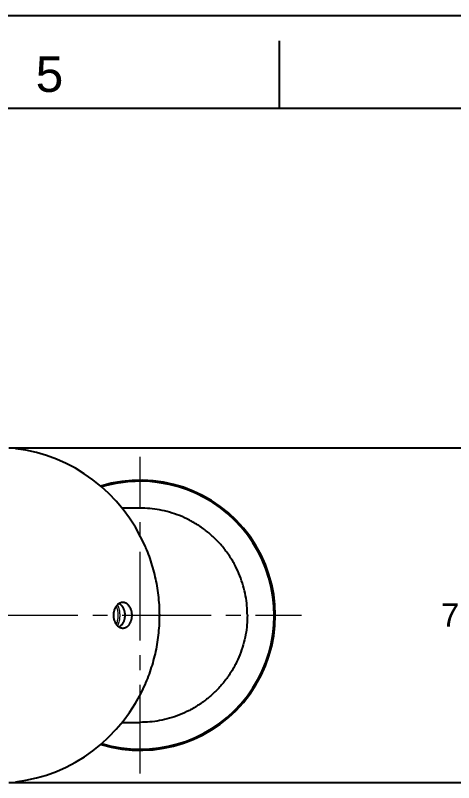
# Model space of a CAD drawing. Header units: millimetres. Extents: x 2068 to 2909, y 530 to 1125.
# Drawn here: x 2531.5 to 2625.5, y 959.9 to 1124.6 of the extents above; entities that cross this region are included whole.
import ezdxf

# ---------------------------------------------------------------- set-up
doc = ezdxf.new("R2010")
doc.units = ezdxf.units.MM
doc.linetypes.add('CENTER2', pattern=[28.575, 19.05, -3.175, 3.175, -3.175])
doc.linetypes.add('CENTERX2', pattern=[101.6, 63.5, -12.7, 12.7, -12.7])
doc.layers.add('CENTER', color=1, linetype='CENTERX2', lineweight=15)
doc.layers.add('DIM', color=3, linetype='Continuous', lineweight=9)
doc.layers.add('FORM', color=7, linetype='Continuous')
doc.styles.get("Standard").update_dxf_attribs({"font": 'arial.ttf'})
doc.dimstyles.new('ISO-25', dxfattribs={"dimtxt": 5, "dimasz": 5, "dimexe": 1.25, "dimexo": 0.625, "dimgap": 1.5, "dimtad": 1, "dimtih": 1, "dimtoh": 1, "dimdec": 1, "dimdsep": 46, "dimtxsty": 'Standard', "dimcen": 2.5, "dimclrd": 3, "dimclre": 3, "dimclrt": 4, "dimadec": 0, "dimazin": 0, "dimtfac": 1, "dimtdec": 1, "dimtmove": 0, "dimatfit": 3, "dimfxl": 1, "dimarcsym": 0})

# ---------------------------------------------------------------- blocks, each defined once
blk = doc.blocks.new('*D11')
at = {"layer": 'Defpoints', "color": 0, "transparency": 16777216}
for p in [(2529.44, 1031.74), (2629.61, 1031.74), (2529.44, 959.86)]:
    blk.add_point(p, dxfattribs=at)
at = {"layer": 'DIM', "color": 3, "lineweight": -2, "transparency": 16777216}
for p, q in [((2530.06, 1031.74), (2630.86, 1031.74)), ((2629.61, 1026.74), (2629.61, 999.85)), ((2629.61, 964.86), (2629.61, 991.75)), ((2530.06, 959.86), (2630.86, 959.86))]:
    blk.add_line(p, q, dxfattribs=at)
at = {"layer": 'DIM', "color": 3, "transparency": 16777216}
for points in [[(2628.78, 1026.74), (2630.44, 1026.74), (2629.61, 1031.74)], [(2628.78, 964.86), (2630.44, 964.86), (2629.61, 959.86)]]:
    blk.add_solid(points, dxfattribs=at)
at = {"layer": 'DIM', "color": 4, "transparency": 16777216, "insert": (2629.61, 995.8), "char_height": 5, "attachment_point": 5}
blk.add_mtext('71.9', dxfattribs=at)

msp = doc.modelspace()

# ---------------------------------------------------------------- linework, layer by layer
at = {"linetype": 'Continuous', "lineweight": 25}
for radius, start, end in [(29, 253.0688, 106.9312), (28.77, 90, 106.65), (28.77, 253.3556, 90)]:
    msp.add_arc((2558.25, 995.8), radius, start, end, dxfattribs=at)
for centre, major_axis, ratio, start_param, end_param in [((2527.66, 995.8), (0, 35.98), 0.965942, 5.134114, 6.173133), ((2561.84, 995.8), (-0.6, 0), 0.000005, 2.909263, 3.140515), ((2527.66, 995.8), (0, -35.98), 0.965942, 0.110052, 1.149261)]:
    msp.add_ellipse(centre, major_axis=major_axis, ratio=ratio, start_param=start_param, end_param=end_param, dxfattribs=at)
at = {"linetype": 'Continuous', "lineweight": 18}
for major_axis, start_param, end_param in [((0, 35.98), 4.712368, 5.134114), ((0, -35.98), 1.149261, 1.570817)]:
    msp.add_ellipse((2527.66, 995.8), major_axis=major_axis, ratio=0.965942, start_param=start_param, end_param=end_param, dxfattribs=at)
at = {"linetype": 'Continuous', "lineweight": 25}
for points in [[(2558.25, 1018.8), (2554.37, 1018.8)], [(2554.37, 972.8), (2558.25, 972.8)]]:
    msp.add_open_spline(points, degree=1, dxfattribs=at)
for points, weights in [([(2581.25, 995.8), (2581.25, 1018.8), (2558.25, 1018.8)], [1, 0.707106781187, 1]), ([(2581.25, 995.8), (2581.25, 972.8), (2558.25, 972.8)], [1, 0.707106781186, 1])]:
    msp.add_rational_spline(points, weights, degree=2, dxfattribs=at)
for points, knots in [([(2562.44, 995.8), (2562.44, 996.05), (2562.43, 996.97), (2562.35, 998.57), (2562.15, 1000.59), (2561.83, 1002.59), (2561.41, 1004.57), (2560.88, 1006.52), (2560.24, 1008.44), (2559.74, 1009.77), (2559.42, 1010.45), (2559.39, 1010.52)], [0, 0, 0, 0, 0.049277, 0.182881, 0.316497, 0.450112, 0.583727, 0.71734, 0.850952, 0.98456, 1, 1, 1, 1]), ([(2556.23, 997.22), (2556.27, 997.14), (2556.33, 996.97), (2556.38, 996.8), (2556.43, 996.62), (2556.44, 996.53), (2556.47, 996.39), (2556.47, 996.35), (2556.49, 996.25), (2556.49, 996.21), (2556.51, 996.07), (2556.51, 995.97), (2556.51, 995.78), (2556.51, 995.69), (2556.51, 995.57), (2556.51, 995.54), (2556.5, 995.5), (2556.5, 995.43), (2556.49, 995.36), (2556.47, 995.22), (2556.44, 995.03), (2556.4, 994.86), (2556.36, 994.72), (2556.34, 994.68), (2556.32, 994.6), (2556.3, 994.55), (2556.26, 994.43), (2556.19, 994.27), (2556.11, 994.13), (2556.05, 994.02), (2556.03, 993.98), (2555.98, 993.92), (2555.96, 993.88), (2555.89, 993.79), (2555.8, 993.67), (2555.7, 993.56), (2555.62, 993.49), (2555.59, 993.47), (2555.53, 993.42), (2555.51, 993.4), (2555.42, 993.34), (2555.31, 993.26), (2555.19, 993.2), (2555.1, 993.16), (2555.07, 993.15), (2555.01, 993.13), (2554.98, 993.12), (2554.89, 993.09), (2554.77, 993.07), (2554.58, 993.05), (2554.46, 993.05), (2554.37, 993.06), (2554.34, 993.07), (2554.27, 993.08), (2554.24, 993.08), (2554.15, 993.1), (2554.03, 993.14), (2553.91, 993.19), (2553.79, 993.25), (2553.73, 993.28), (2553.64, 993.34), (2553.62, 993.36), (2553.56, 993.4), (2553.53, 993.42), (2553.45, 993.49), (2553.34, 993.59), (2553.24, 993.7), (2553.14, 993.82), (2553.1, 993.88), (2553.03, 993.98), (2553.01, 994.01), (2552.96, 994.08), (2552.94, 994.12), (2552.88, 994.23), (2552.8, 994.38), (2552.74, 994.54), (2552.68, 994.71), (2552.65, 994.79), (2552.62, 994.91), (2552.62, 994.93), (2552.61, 994.97), (2552.59, 995.04), (2552.58, 995.11), (2552.55, 995.25), (2552.54, 995.34), (2552.52, 995.53), (2552.52, 995.62), (2552.51, 995.74), (2552.51, 995.76), (2552.51, 995.81), (2552.51, 995.84), (2552.51, 995.91), (2552.52, 995.96), (2552.52, 996.1), (2552.54, 996.29), (2552.57, 996.47), (2552.6, 996.61), (2552.61, 996.65), (2552.64, 996.74), (2552.65, 996.79), (2552.69, 996.92), (2552.75, 997.08), (2552.82, 997.24), (2552.86, 997.34), (2552.87, 997.36), (2552.89, 997.4), (2552.92, 997.45), (2552.95, 997.51), (2553.02, 997.61), (2553.11, 997.74), (2553.21, 997.86), (2553.28, 997.95), (2553.31, 997.98), (2553.36, 998.03), (2553.39, 998.06), (2553.47, 998.13), (2553.58, 998.22), (2553.69, 998.3), (2553.78, 998.35), (2553.81, 998.36), (2553.87, 998.39), (2553.9, 998.41), (2553.99, 998.45), (2554.11, 998.49), (2554.3, 998.53), (2554.42, 998.55), (2554.51, 998.55), (2554.55, 998.55), (2554.61, 998.55), (2554.64, 998.55), (2554.73, 998.54), (2554.86, 998.52), (2554.98, 998.49), (2555.1, 998.44), (2555.16, 998.42), (2555.25, 998.37), (2555.27, 998.36), (2555.33, 998.32), (2555.36, 998.31), (2555.45, 998.25), (2555.56, 998.17), (2555.66, 998.07), (2555.76, 997.97), (2555.81, 997.91), (2555.87, 997.83), (2555.89, 997.82), (2555.91, 997.79), (2555.94, 997.74), (2555.98, 997.69), (2556.04, 997.59), (2556.09, 997.52), (2556.14, 997.41), (2556.17, 997.35), (2556.2, 997.3), (2556.22, 997.26), (2556.23, 997.24), (2556.23, 997.22)], [0, 0, 0, 0, 0.015625, 0.03125, 0.03125, 0.046875, 0.046875, 0.054688, 0.054688, 0.0625, 0.0625, 0.078125, 0.078125, 0.09375, 0.09375, 0.097656, 0.097656, 0.101563, 0.109375, 0.109375, 0.125, 0.140625, 0.140625, 0.148438, 0.148438, 0.15625, 0.15625, 0.171875, 0.1875, 0.1875, 0.195313, 0.195313, 0.203125, 0.203125, 0.21875, 0.234375, 0.234375, 0.242188, 0.242188, 0.25, 0.25, 0.265625, 0.28125, 0.28125, 0.289063, 0.289063, 0.296875, 0.296875, 0.3125, 0.328125, 0.34375, 0.34375, 0.351563, 0.351563, 0.359375, 0.359375, 0.375, 0.390625, 0.390625, 0.40625, 0.40625, 0.414063, 0.414063, 0.421875, 0.421875, 0.4375, 0.453125, 0.453125, 0.46875, 0.46875, 0.476563, 0.476563, 0.484375, 0.484375, 0.5, 0.515625, 0.515625, 0.53125, 0.53125, 0.535156, 0.535156, 0.539063, 0.546875, 0.546875, 0.5625, 0.5625, 0.578125, 0.578125, 0.582031, 0.582031, 0.585938, 0.585938, 0.59375, 0.59375, 0.609375, 0.625, 0.625, 0.632813, 0.632813, 0.640625, 0.640625, 0.65625, 0.671875, 0.671875, 0.675781, 0.675781, 0.679688, 0.6875, 0.6875, 0.703125, 0.71875, 0.71875, 0.726563, 0.726563, 0.734375, 0.734375, 0.75, 0.765625, 0.765625, 0.773438, 0.773438, 0.78125, 0.78125, 0.796875, 0.8125, 0.828125, 0.828125, 0.835938, 0.835938, 0.84375, 0.84375, 0.859375, 0.875, 0.875, 0.890625, 0.890625, 0.898438, 0.898438, 0.90625, 0.90625, 0.921875, 0.9375, 0.9375, 0.953125, 0.953125, 0.957031, 0.957031, 0.960938, 0.96875, 0.96875, 0.984375, 0.984375, 0.992188, 0.996094, 0.996094, 1, 1, 1, 1]), ([(2553.73, 998.33), (2553.78, 998.3), (2553.82, 998.27), (2553.93, 998.2), (2553.98, 998.15), (2554.05, 998.09), (2554.07, 998.08), (2554.09, 998.05), (2554.13, 998.02), (2554.17, 997.97), (2554.25, 997.89), (2554.3, 997.83), (2554.37, 997.74), (2554.41, 997.69), (2554.44, 997.64), (2554.46, 997.6), (2554.47, 997.59), (2554.48, 997.57)], [0, 0, 0, 0, 0.167014, 0.167014, 0.37526, 0.37526, 0.427322, 0.427322, 0.479384, 0.583507, 0.583507, 0.791753, 0.791753, 0.895877, 0.947938, 0.947938, 1, 1, 1, 1]), ([(2554.48, 997.57), (2554.53, 997.5), (2554.61, 997.35), (2554.68, 997.19), (2554.75, 997.03), (2554.77, 996.95), (2554.81, 996.84), (2554.81, 996.82), (2554.83, 996.77), (2554.85, 996.7), (2554.86, 996.64), (2554.89, 996.5), (2554.91, 996.41), (2554.93, 996.22), (2554.94, 996.13), (2554.95, 995.99), (2554.95, 995.94), (2554.96, 995.84), (2554.96, 995.79), (2554.95, 995.65), (2554.94, 995.46), (2554.92, 995.27), (2554.9, 995.16), (2554.9, 995.13), (2554.89, 995.09), (2554.87, 995.02), (2554.86, 994.95), (2554.82, 994.82), (2554.77, 994.64), (2554.71, 994.48), (2554.67, 994.38), (2554.66, 994.36), (2554.64, 994.32), (2554.61, 994.26), (2554.58, 994.2), (2554.52, 994.09), (2554.44, 993.95), (2554.34, 993.82), (2554.28, 993.75), (2554.27, 993.73), (2554.24, 993.7), (2554.2, 993.66), (2554.17, 993.62), (2554.09, 993.54), (2553.98, 993.44), (2553.86, 993.36), (2553.79, 993.31), (2553.78, 993.3), (2553.76, 993.3)], [0, 0, 0, 0, 0.054846, 0.109691, 0.109691, 0.164537, 0.164537, 0.178248, 0.178248, 0.19196, 0.219382, 0.219382, 0.274228, 0.274228, 0.329074, 0.329074, 0.356496, 0.356496, 0.383919, 0.383919, 0.438765, 0.49361, 0.49361, 0.507322, 0.507322, 0.521033, 0.548456, 0.548456, 0.603302, 0.658147, 0.658147, 0.671859, 0.671859, 0.68557, 0.712993, 0.712993, 0.767838, 0.822684, 0.822684, 0.836395, 0.836395, 0.850107, 0.87753, 0.87753, 0.932375, 0.987221, 0.987221, 1, 1, 1, 1]), ([(2559.39, 981.09), (2559.43, 981.16), (2559.74, 981.85), (2560.24, 983.18), (2560.89, 985.1), (2561.41, 987.05), (2561.84, 989.03), (2562.15, 991.03), (2562.35, 993.05), (2562.43, 994.64), (2562.44, 995.56), (2562.44, 995.8)], [0, 0, 0, 0, 0.016365, 0.150022, 0.283684, 0.417349, 0.551018, 0.684689, 0.818363, 0.952038, 1, 1, 1, 1])]:
    msp.add_open_spline(points, degree=3, knots=knots, dxfattribs=at)
at = {"linetype": 'Continuous', "lineweight": 18}
for points, knots in [([(2553.16, 993.86), (2553.18, 993.92), (2553.21, 993.97), (2553.28, 994.17), (2553.33, 994.3), (2553.41, 994.59), (2553.44, 994.73), (2553.48, 994.92), (2553.48, 994.95), (2553.49, 995.03), (2553.5, 995.07), (2553.52, 995.18), (2553.52, 995.25), (2553.55, 995.48), (2553.55, 995.63), (2553.55, 995.94), (2553.55, 996.09), (2553.53, 996.28), (2553.53, 996.32), (2553.52, 996.4), (2553.5, 996.51), (2553.49, 996.62), (2553.45, 996.84), (2553.41, 996.99), (2553.35, 997.2), (2553.33, 997.27), (2553.3, 997.38), (2553.29, 997.41), (2553.26, 997.48), (2553.25, 997.51), (2553.21, 997.62), (2553.18, 997.69), (2553.15, 997.75)], [0, 0, 0, 0, 0.050474, 0.050474, 0.161894, 0.161894, 0.273315, 0.273315, 0.30117, 0.30117, 0.329025, 0.329025, 0.384735, 0.384735, 0.496156, 0.496156, 0.607577, 0.607577, 0.635432, 0.635432, 0.663287, 0.718997, 0.718997, 0.830418, 0.830418, 0.886128, 0.886128, 0.913983, 0.913983, 0.941839, 0.941839, 1, 1, 1, 1]), ([(2553.41, 998.05), (2553.46, 997.93), (2553.51, 997.81), (2553.57, 997.64), (2553.58, 997.61), (2553.61, 997.53), (2553.64, 997.42), (2553.67, 997.31), (2553.73, 997.08), (2553.77, 996.92), (2553.81, 996.68), (2553.82, 996.6), (2553.84, 996.48), (2553.84, 996.44), (2553.85, 996.36), (2553.85, 996.32), (2553.87, 996.11), (2553.88, 995.95), (2553.88, 995.62), (2553.87, 995.46), (2553.85, 995.21), (2553.84, 995.13), (2553.82, 995.01), (2553.82, 994.97), (2553.8, 994.89), (2553.8, 994.85), (2553.76, 994.65), (2553.73, 994.49), (2553.65, 994.19), (2553.6, 994.04), (2553.52, 993.83), (2553.49, 993.76), (2553.45, 993.65), (2553.43, 993.62), (2553.42, 993.58), (2553.41, 993.57), (2553.41, 993.57)], [0, 0, 0, 0, 0.090052, 0.090052, 0.115959, 0.115959, 0.141865, 0.193679, 0.193679, 0.297306, 0.297306, 0.349119, 0.349119, 0.375026, 0.375026, 0.400933, 0.400933, 0.50456, 0.50456, 0.608187, 0.608187, 0.66, 0.66, 0.685907, 0.685907, 0.711813, 0.711813, 0.81544, 0.81544, 0.919067, 0.919067, 0.970881, 0.970881, 0.996788, 0.996788, 1, 1, 1, 1])]:
    msp.add_open_spline(points, degree=3, knots=knots, dxfattribs=at)
at = {"layer": 'CENTER', "color": 1, "linetype": 'CENTER2'}
for p, q in [((2558.25, 961.8), (2558.25, 1029.8)), ((2440.12, 995.8), (2592.88, 995.8))]:
    msp.add_line(p, q, dxfattribs=at)
at = {"layer": 'FORM', "color": 7, "linetype": 'Continuous'}
for p, q in [((2067.54, 1124.6), (2908.54, 1124.6)), ((2588.16, 1104.58), (2588.16, 1119.13)), ((2888.52, 1104.58), (2087.57, 1104.58))]:
    msp.add_line(p, q, dxfattribs=at)

# ---------------------------------------------------------------- texts
at = {"layer": 'FORM', "color": 7, "linetype": 'Continuous', "insert": (2538.8, 1111.92), "char_height": 7.63, "attachment_point": 5}
msp.add_mtext_dynamic_manual_height_columns('5', width=50.0595, gutter_width=12.51, heights=[0], dxfattribs=at)

# ---------------------------------------------------------------- dimensions: what is measured, and where the dimension line sits
at = {"layer": 'DIM'}
dim = msp.add_linear_dim(base=(2629.61, 1031.74), p1=(2529.44, 959.86), p2=(2529.44, 1031.74), angle=90, dimstyle='ISO-25', override={"dimtad": 0, "dimcen": 5, "dimfxl": 1.25}, dxfattribs=at)
dim.commit()
dim.dimension.update_dxf_attribs({"geometry": '*D11', "text_midpoint": (2629.61, 995.8), "dimtype": 160})

doc.saveas('drawing.dxf')
